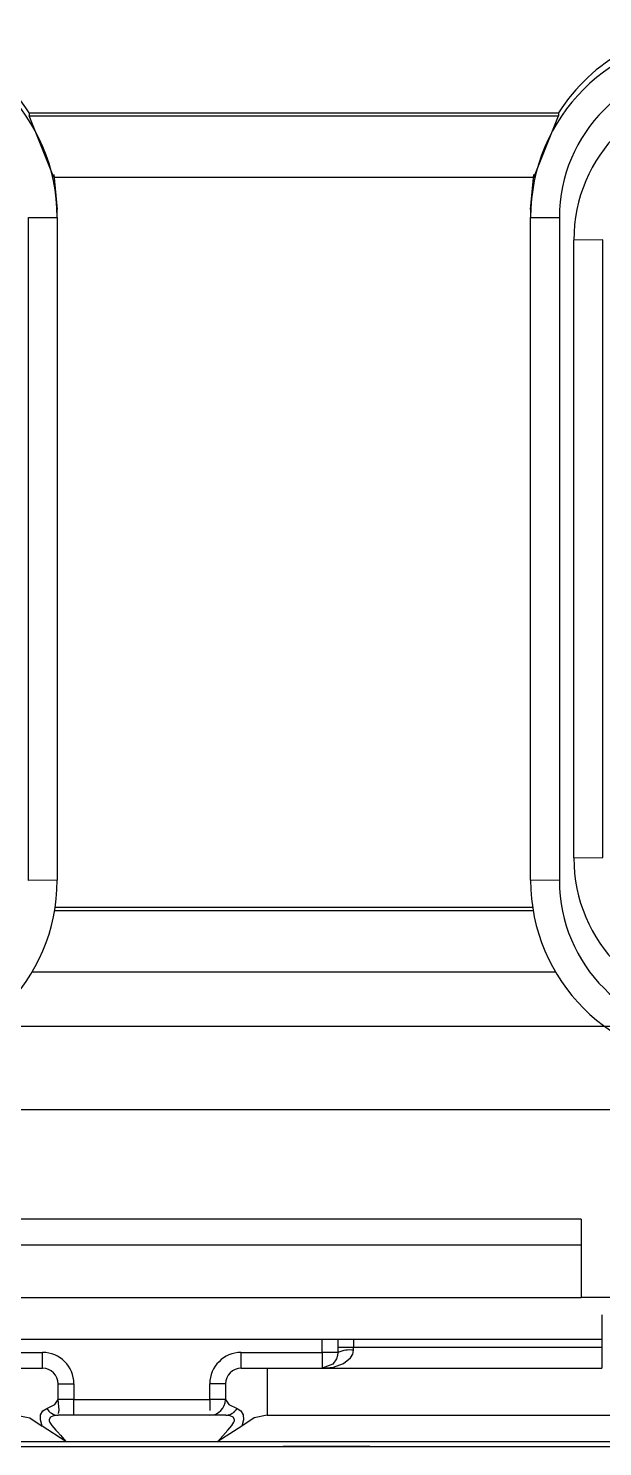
# Model space of a CAD drawing. Extents: x -3.1 to 16.8, y 0.7 to 10.7.
# Drawn here: x 13.639 to 14.188, y 8.37 to 9.726 of the extents above; entities that cross this region are included whole.
import ezdxf

# ---------------------------------------------------------------- set-up
doc = ezdxf.new("R2010")
doc.units = 0
doc.layers.get('0').update_dxf_attribs({"linetype": 'CONTINUOUS'})

msp = doc.modelspace()

# ---------------------------------------------------------------- linework, layer by layer
at = {"color": 7, "linetype": 'CONTINUOUS'}
for p, q in [((13.6393, 9.6452), (13.6393, 9.6423)), ((13.6393, 9.6452), (14.1457, 9.6452)), ((13.6629, 9.5832), (13.6393, 9.6423)), ((13.6393, 9.6423), (14.1457, 9.6423)), ((14.1221, 9.5832), (14.1457, 9.6423)), ((14.1457, 9.6452), (14.1457, 9.6423)), ((13.6629, 9.5861), (13.6661, 9.5526)), ((14.1221, 9.5832), (13.6629, 9.5832)), ((14.1189, 9.5526), (14.1221, 9.5861)), ((13.6661, 9.5452), (13.6661, 9.5526)), ((14.1189, 9.5526), (14.1189, 9.5452)), ((13.6386, 9.545), (13.6661, 9.5452)), ((13.6386, 8.9111), (13.6386, 9.545)), ((13.6661, 9.5452), (13.6661, 8.9114)), ((14.1189, 9.5452), (14.1464, 9.545)), ((14.1189, 8.9114), (14.1189, 9.5452)), ((14.1464, 9.545), (14.1464, 8.9111)), ((14.1878, 9.5236), (14.1602, 9.5233)), ((14.1602, 8.9328), (14.1602, 9.5233)), ((14.1878, 8.933), (14.1878, 9.5236)), ((14.1602, 8.9328), (14.1878, 8.933)), ((13.6661, 8.9114), (13.6386, 8.9111)), ((14.1464, 8.9111), (14.1189, 8.9114)), ((13.6637, 8.8825), (14.1213, 8.8825)), ((14.1208, 8.8854), (13.6642, 8.8854)), ((14.1429, 8.8234), (13.6421, 8.8234)), ((9.0426, 8.7718), (16.8499, 8.7718)), ((14.7114, 8.6919), (12.8768, 8.6919)), ((14.1671, 8.5874), (13.0371, 8.5874)), ((14.1671, 8.5874), (14.1671, 8.5624)), ((14.1671, 8.5624), (13.0371, 8.5624)), ((14.1671, 8.5624), (14.1671, 8.5124)), ((13.0371, 8.5124), (14.1671, 8.5124)), ((14.2871, 8.5124), (14.1671, 8.5124)), ((14.1871, 8.4958), (14.1871, 8.4449)), ((14.1871, 8.4724), (13.0171, 8.4724)), ((13.9196, 8.4599), (13.9196, 8.4724)), ((13.9346, 8.4724), (13.9346, 8.4649)), ((13.9346, 8.4649), (13.9346, 8.4599)), ((13.9346, 8.4649), (13.9496, 8.4649)), ((13.9496, 8.4724), (13.9496, 8.4649)), ((13.9496, 8.462), (13.9496, 8.4649)), ((13.9496, 8.4649), (14.1871, 8.4649)), ((13.5746, 8.4599), (13.6521, 8.4599)), ((13.6521, 8.4449), (13.6521, 8.4599)), ((13.8421, 8.4449), (13.8421, 8.4599)), ((13.8421, 8.4599), (13.9196, 8.4599)), ((13.9346, 8.4599), (13.9196, 8.4599)), ((13.9196, 8.4599), (13.9196, 8.4493)), ((13.9196, 8.4493), (13.9196, 8.4449)), ((13.8671, 8.4449), (13.8671, 8.3999)), ((13.8671, 8.4449), (14.1871, 8.4449)), ((13.6671, 8.4149), (13.6671, 8.4299)), ((13.6671, 8.4299), (13.6821, 8.4299)), ((13.6821, 8.4299), (13.6821, 8.4149)), ((13.8121, 8.4149), (13.8121, 8.4299)), ((13.8271, 8.4299), (13.8121, 8.4299)), ((13.8271, 8.4299), (13.8271, 8.4149)), ((13.6821, 8.4149), (13.6671, 8.4149)), ((13.6821, 8.4043), (13.6821, 8.4149)), ((13.6821, 8.4149), (13.8121, 8.4149)), ((13.8271, 8.4149), (13.8121, 8.4149)), ((13.8121, 8.4149), (13.8121, 8.4043)), ((13.667, 8.3999), (13.6627, 8.3994)), ((13.6632, 8.3994), (13.6639, 8.4003)), ((13.8273, 8.3999), (13.667, 8.3999)), ((13.6821, 8.3999), (13.6821, 8.4043)), ((13.8304, 8.4003), (13.8292, 8.3998)), ((13.8671, 8.3999), (14.7571, 8.3999)), ((13.6744, 8.3749), (13.6518, 8.3895)), ((13.8426, 8.3896), (13.8199, 8.3749)), ((10.4996, 8.3699), (15.4546, 8.3699)), ((12.2799, 8.3749), (13.6744, 8.3749)), ((13.6744, 8.3749), (13.8199, 8.3749)), ((13.8199, 8.3749), (14.8044, 8.3749)), ((13.9651, 8.3699), (13.8821, 8.3699))]:
    msp.add_line(p, q, dxfattribs=at)
for points in [[(13.9196, 8.4449), (13.9305, 8.446), (13.9398, 8.4493), (13.9468, 8.4548), (13.9489, 8.4583), (13.9496, 8.462)], [(13.9346, 8.4599), (13.9343, 8.4569), (13.9334, 8.4539), (13.9297, 8.4488), (13.9196, 8.4449)], [(13.6561, 8.4064), (13.664, 8.4101), (13.6671, 8.4149)], [(13.6673, 8.4017), (13.6679, 8.4046), (13.6671, 8.415)], [(13.8271, 8.4149), (13.8303, 8.4101), (13.8382, 8.4064)], [(13.6271, 8.3999), (13.6399, 8.3973), (13.6518, 8.3895)], [(13.6518, 8.3895), (13.6501, 8.3954), (13.6503, 8.4003), (13.6524, 8.4041), (13.6561, 8.4064)], [(13.6627, 8.3994), (13.6598, 8.3979), (13.6586, 8.3958), (13.6586, 8.3946), (13.6591, 8.3931), (13.6611, 8.39), (13.6648, 8.3857), (13.6664, 8.384), (13.6694, 8.3808), (13.6744, 8.3749)], [(13.8199, 8.3749), (13.8294, 8.3857), (13.8332, 8.39), (13.8352, 8.3932), (13.8357, 8.3946), (13.8357, 8.3959), (13.8345, 8.398), (13.8315, 8.3994), (13.8273, 8.3999)], [(13.8382, 8.4064), (13.8419, 8.4041), (13.844, 8.4003), (13.8442, 8.3954), (13.8426, 8.3896)], [(13.8671, 8.3999), (13.8545, 8.3974), (13.8426, 8.3896)]]:
    msp.add_lwpolyline(points, dxfattribs=at)
for centre, radius, start, end in [((13.4929, 9.5526), 0.1732, 32.2838, 90.0004), ((14.2921, 9.5526), 0.1732, 89.9996, 147.7162), ((13.4929, 9.5452), 0.1732, 0.0011, 90.0011), ((14.2921, 9.5452), 0.1732, 89.9989, 179.9989), ((14.2921, 9.545), 0.1457, 89.9989, 179.9989), ((14.3059, 9.5233), 0.1457, 89.9989, 179.9989), ((14.3059, 8.9328), 0.1457, 180.0011, 270.0011), ((13.4929, 8.9114), 0.1732, 269.9989, 359.9989), ((14.2921, 8.9114), 0.1732, 180.0011, 270.0011), ((14.2921, 8.9111), 0.1457, 180.0011, 270.0011), ((13.946, 8.4342), 0.0281, 82.4879, 113.7723), ((13.6521, 8.4299), 0.03, 0.0002, 89.9996), ((13.8421, 8.4299), 0.03, 90.0002, 179.9996), ((13.6396, 9.442), 0.9972, 269.2818, 270.7182), ((13.6521, 8.4299), 0.015, 0.0274, 89.9726), ((13.8421, 8.4299), 0.015, 90, 180), ((13.8546, 9.4443), 0.9995, 269.2834, 270.7166), ((13.8121, 8.4149), 0.015, 270, 360), ((13.6673, 8.4127), 0.0128, 209.3827, 268.644), ((13.827, 8.4127), 0.0128, 271.3569, 330.6187)]:
    msp.add_arc(centre, radius, start, end, dxfattribs=at)

doc.saveas('drawing.dxf')
